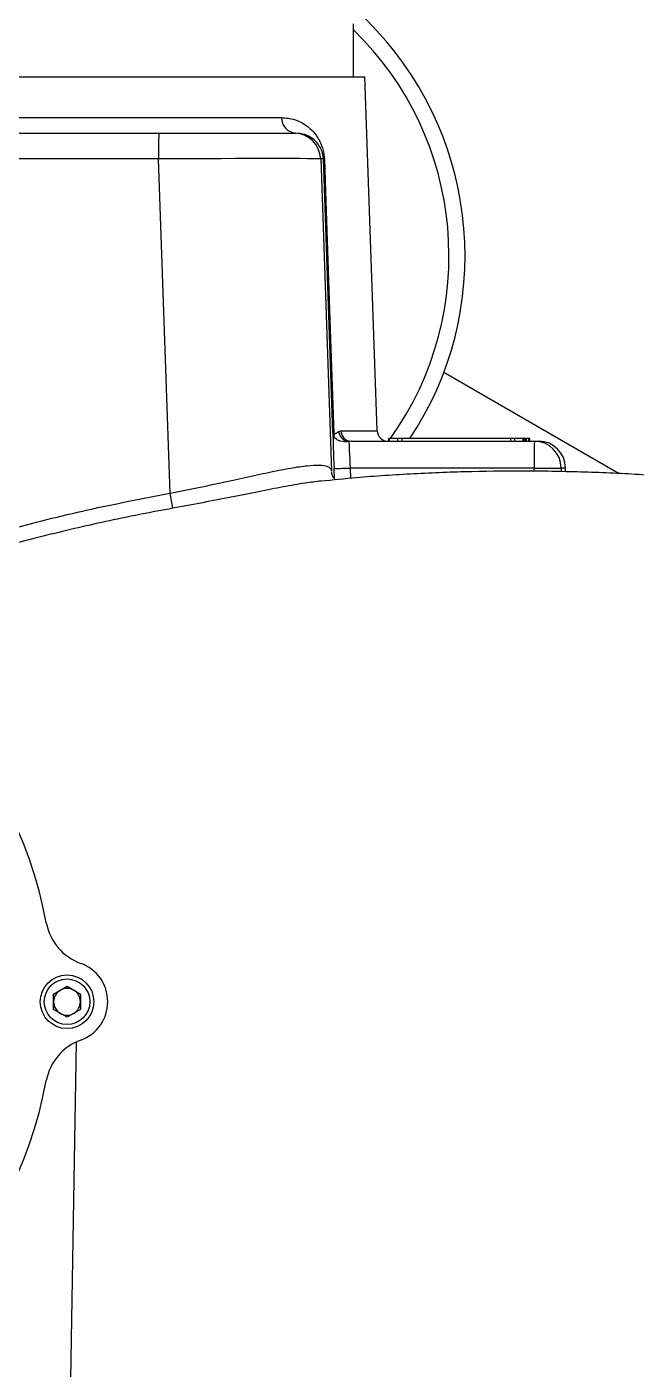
# Model space of a CAD drawing. Header units: millimetres. Extents: x 1663 to 4708, y 540 to 2693.
# Drawn here: x 4008.8 to 4122.5, y 2179.2 to 2429.6 of the extents above; entities that cross this region are included whole.
import ezdxf

# ---------------------------------------------------------------- set-up
doc = ezdxf.new("R2010")
doc.units = ezdxf.units.MM

msp = doc.modelspace()

# ---------------------------------------------------------------- linework, layer by layer
at = {"color": 7, "linetype": 'Continuous', "lineweight": 25}
for p, q in [((4069.751, 2420.26), (4069.751, 2430.13)), ((3821.378, 2420.26), (4071.904, 2420.26)), ((4074.211, 2354.213), (4071.904, 2420.26)), ((3993.609, 2412.656), (4056.345, 2412.656)), ((3994.879, 2409.76), (4033.441, 2409.76)), ((4033.441, 2409.76), (4058.656, 2409.76)), ((4058.656, 2409.76), (4058.995, 2409.76)), ((4033.395, 2404.935), (3974.93, 2404.935)), ((4035.552, 2342.583), (4033.395, 2404.935)), ((4063.653, 2404.935), (4065.668, 2346.691)), ((4064.157, 2404.935), (4063.653, 2404.935)), ((4065.935, 2353.927), (4064.157, 2404.935)), ((4119.344, 2346.204), (4086.618, 2365.098)), ((4067.027, 2354.098), (4067.433, 2354.213)), ((4067.433, 2354.213), (4074.211, 2354.213)), ((4069.333, 2352.283), (4068.926, 2352.201)), ((4069.333, 2352.283), (4103.524, 2352.283)), ((4076.333, 2352.783), (4076.333, 2352.283)), ((4076.429, 2352.783), (4076.333, 2352.783)), ((4076.429, 2352.783), (4076.429, 2352.283)), ((4077.964, 2352.783), (4076.429, 2352.783)), ((4077.964, 2352.783), (4077.964, 2352.283)), ((4077.981, 2352.783), (4077.964, 2352.783)), ((4077.981, 2352.783), (4077.981, 2352.283)), ((4078.787, 2352.783), (4078.787, 2352.283)), ((4099.065, 2352.783), (4078.787, 2352.783)), ((4099.065, 2352.783), (4099.065, 2352.283)), ((4099.826, 2352.783), (4099.826, 2352.283)), ((4101.362, 2352.783), (4099.826, 2352.783)), ((4101.362, 2352.783), (4101.362, 2352.283)), ((4101.485, 2352.783), (4101.362, 2352.783)), ((4101.485, 2352.783), (4101.485, 2352.283)), ((4101.563, 2352.783), (4101.485, 2352.783)), ((4101.563, 2352.783), (4101.563, 2352.283)), ((4101.645, 2352.783), (4101.563, 2352.783)), ((4101.645, 2352.783), (4101.645, 2352.283)), ((4101.661, 2352.783), (4101.645, 2352.783)), ((4101.661, 2352.783), (4101.661, 2352.283)), ((4101.767, 2352.783), (4101.661, 2352.783)), ((4101.767, 2352.783), (4101.767, 2352.283)), ((4101.843, 2352.783), (4101.767, 2352.783)), ((4101.843, 2352.783), (4101.843, 2352.283)), ((4101.963, 2352.783), (4101.843, 2352.783)), ((4101.963, 2352.783), (4101.963, 2352.283)), ((4102.417, 2352.783), (4102.417, 2352.283)), ((4102.478, 2352.783), (4102.478, 2352.283)), ((4102.598, 2352.783), (4102.478, 2352.783)), ((4102.598, 2352.783), (4102.598, 2352.283)), ((4103.524, 2352.283), (4104.326, 2352.283)), ((4066.2, 2345.352), (4066.137, 2347.178)), ((4103.477, 2347.283), (4069.162, 2347.283)), ((4069.162, 2347.283), (4069.23, 2345.349)), ((4103.477, 2347.283), (4108.523, 2347.283)), ((4103.477, 2346.687), (4103.477, 2347.283)), ((4109.326, 2347.283), (4108.523, 2347.283)), ((4108.523, 2347.283), (4108.523, 2346.588)), ((4109.326, 2346.572), (4109.326, 2347.283)), ((4041.657, 2340.816), (4036.051, 2339.774)), ((4013.823, 2249.158), (4016.323, 2250.602)), ((4013.823, 2246.272), (4013.823, 2249.158)), ((4016.323, 2250.602), (4018.823, 2249.158)), ((4018.823, 2249.158), (4018.823, 2246.272)), ((4016.323, 2244.828), (4013.823, 2246.272)), ((4018.823, 2246.272), (4016.323, 2244.828)), ((4016.182, 2130.26), (4018.101, 2240.238))]:
    msp.add_line(p, q, dxfattribs=at)
at = {"color": 7, "linetype": 'Continuous', "lineweight": 25, "flags": 128}
msp.add_lwpolyline([(4064.335, 2404.935), (4064.543, 2398.939), (4065.379, 2374.954), (4066.117, 2353.746)], dxfattribs=at)
at = {"color": 7, "linetype": 'Continuous', "lineweight": 25}
for radius in [5, 4.25]:
    msp.add_circle((4016.323, 2247.715), radius, dxfattribs=at)
for centre, radius, start, end in [((4028.877, 2386.888), 230, 0, 169.16329), ((4028.877, 2386.888), 210, 353.04862, 87.41373), ((4028.877, 2386.888), 61.716, 326.45296, 119.33475), ((4028.877, 2386.888), 58.716, 324.48916, 45.88125), ((4059.172, 2412.583), 2.828, 178.52133, 266.41162), ((4162.187, 2406.114), 128.798, 178.37751, 180.52437), ((4058.656, 2404.76), 5, 1.99872, 89.99883), ((4064.246, 2407.079), 2.147, 267.62542, 272.37458), ((4069.381, 2354.231), 1.949, 180.53014, 268.59074), ((4076.21, 2354.283), 2, 182, 270), ((4067.687, 2353.513), 1.587, 171.57287, 191.82511), ((4238.582, 2348.533), 135.111, 178.40951, 180.53004), ((4103.523, 2347.283), 5, 359.99877, 89.99877), ((4104.326, 2347.283), 5, 359.99877, 89.99877), ((3984.595, 4747.526), 2401.732, 271.945635, 272.017862), ((3695.981, 2280.818), 345.143, 9.83538, 10.30902), ((3933.823, 2247.715), 80, 10.6021, 79.3979), ((4022.286, 2264.274), 10, 190.6021, 250.19381), ((4016.323, 2247.715), 7.6, 289.80619, 70.19381), ((4016.323, 2247.715), 2.5, 120, 180), ((4016.323, 2247.715), 2.5, 60, 120), ((4016.323, 2247.715), 2.5, 0, 60), ((4016.323, 2247.715), 2.5, 180, 240), ((4016.323, 2247.715), 2.5, 300, 0), ((4016.323, 2247.715), 2.5, 240, 300), ((4022.286, 2231.156), 10, 109.80619, 169.3979), ((3933.823, 2247.715), 80, 280.6021, 349.3979)]:
    msp.add_arc(centre, radius, start, end, dxfattribs=at)
for centre, major_axis, ratio, start_param, end_param in [((4033.642, 2404.76), (30.012, 0.173), 0.0058617, 0.0094237, 1.579002), ((4066.211, 2347.178), (-0.279, 8), 0.0092432, 0.5664874, 1.5704735), ((4069.209, 2347.283), (-0.279, 5), 0.0092256, 0.1806299, 1.5702808)]:
    msp.add_ellipse(centre, major_axis=major_axis, ratio=ratio, start_param=start_param, end_param=end_param, dxfattribs=at)
for points, knots in [([(4056.345, 2412.656), (4057.172, 2412.584), (4058.825, 2412.441), (4060.758, 2411.415), (4062.253, 2410.146), (4063.254, 2408.799), (4063.915, 2407.348), (4064.252, 2406.044), (4064.309, 2405.276), (4064.335, 2404.935)], [0, 0, 0, 0, 0.2471586, 0.4942516, 0.6433281, 0.7917771, 0.8949186, 0.9533643, 1, 1, 1, 1]), ([(4064.157, 2404.935), (4064.149, 2405.065), (4064.136, 2405.285), (4064.065, 2405.765), (4063.869, 2406.502), (4063.435, 2407.384), (4062.797, 2408.195), (4061.869, 2408.968), (4060.636, 2409.604), (4059.571, 2409.705), (4058.995, 2409.76)], [0, 0, 0, 0, 0.0195506, 0.0331429, 0.0802921, 0.1758879, 0.3265534, 0.4794068, 0.7186286, 1, 1, 1, 1]), ([(4066.134, 2353.188), (4066.041, 2353.43), (4065.946, 2353.676), (4065.935, 2353.924), (4065.935, 2353.927)], [0, 0, 0, 0, 0.988646, 1, 1, 1, 1]), ([(4065.935, 2353.927), (4065.935, 2353.926), (4065.941, 2353.864), (4066.03, 2353.804), (4066.117, 2353.746)], [0, 0, 0, 0, 0.0113379, 1, 1, 1, 1]), ([(4066.117, 2353.746), (4066.144, 2353.721), (4066.275, 2353.606), (4066.589, 2353.847), (4066.856, 2354), (4067.027, 2354.098)], [0, 0, 0, 0, 0.0857974, 0.4114987, 1, 1, 1, 1]), ([(4067.027, 2354.098), (4067.074, 2353.856), (4067.168, 2353.372), (4067.615, 2352.76), (4068.22, 2352.319), (4068.691, 2352.24), (4068.926, 2352.201)], [0, 0, 0, 0, 0.2500015, 0.500002, 0.7500015, 1, 1, 1, 1]), ([(4068.926, 2352.201), (4068.371, 2352.183), (4067.538, 2352.157), (4066.594, 2352.552), (4066.288, 2352.975), (4066.134, 2353.188)], [0, 0, 0, 0, 0.498626, 0.748287, 1, 1, 1, 1]), ([(4078.787, 2352.783), (4078.699, 2352.783), (4078.523, 2352.783), (4078.277, 2352.783), (4078.189, 2352.783), (4078.156, 2352.783)], [0, 0, 0, 0, 0.3795073, 0.7631607, 1, 1, 1, 1]), ([(4099.843, 2352.783), (4099.842, 2352.783), (4099.84, 2352.783), (4099.716, 2352.783), (4099.38, 2352.783), (4099.17, 2352.783), (4099.065, 2352.783)], [0, 0, 0, 0, 0.2809541, 0.5584494, 0.7790389, 1, 1, 1, 1]), ([(4102.417, 2352.783), (4102.422, 2352.783), (4102.426, 2352.783), (4102.138, 2352.783), (4102.138, 2352.783)], [0, 0, 0, 0, 0.9984051, 1, 1, 1, 1]), ([(4035.552, 2342.583), (4037.226, 2342.917), (4040.624, 2343.593), (4045.542, 2344.651), (4050.22, 2345.679), (4054.445, 2346.59), (4058.183, 2347.32), (4061.213, 2347.769), (4063.529, 2347.889), (4064.851, 2347.667), (4065.522, 2347.243), (4065.619, 2346.876), (4065.668, 2346.691)], [0, 0, 0, 0, 0.1077924, 0.2187137, 0.3264996, 0.4373987, 0.5447847, 0.6555285, 0.7589279, 0.8656708, 0.9323941, 1, 1, 1, 1]), ([(4126.602, 2345.782), (4125.864, 2345.842), (4121.515, 2346.193), (4113.539, 2346.524), (4102.694, 2346.76), (4091.863, 2346.654), (4081.059, 2346.227), (4071.674, 2345.625), (4065.905, 2345.037), (4063.715, 2344.814)], [0, 0, 0, 0, 0.0352985, 0.207858, 0.3801201, 0.5520874, 0.723762, 0.8951454, 1, 1, 1, 1]), ([(4066.453, 2345.08), (4066.452, 2345.08), (4066.35, 2345.144), (4065.987, 2345.515), (4065.711, 2346.126), (4065.701, 2346.427), (4065.698, 2346.518)], [0, 0, 0, 0, 0.0041506, 0.4089068, 0.8208559, 1, 1, 1, 1]), ([(4063.713, 2344.842), (4062.755, 2344.729), (4060.715, 2344.49), (4056.743, 2343.779), (4052.104, 2342.878), (4047.051, 2341.862), (4043.441, 2341.162), (4041.657, 2340.816)], [0, 0, 0, 0, 0.182109, 0.388188, 0.5898419, 0.7972818, 1, 1, 1, 1]), ([(3975.308, 2326.281), (3980.202, 2328.004), (3989.99, 2331.449), (4004.978, 2335.804), (4020.154, 2339.612), (4030.419, 2341.593), (4035.552, 2342.583)], [0, 0, 0, 0, 0.24906391, 0.49812915, 0.74906425, 1, 1, 1, 1]), ([(4036.051, 2339.774), (4034.084, 2339.41), (4028.184, 2338.316), (4018.401, 2336.206), (4005.47, 2332.977), (3991.377, 2328.913), (3981.323, 2325.385), (3976.29, 2323.619)], [0, 0, 0, 0, 0.0968115, 0.2904543, 0.4843107, 0.7418988, 1, 1, 1, 1])]:
    msp.add_open_spline(points, degree=3, knots=knots, dxfattribs=at)

doc.saveas('drawing.dxf')
